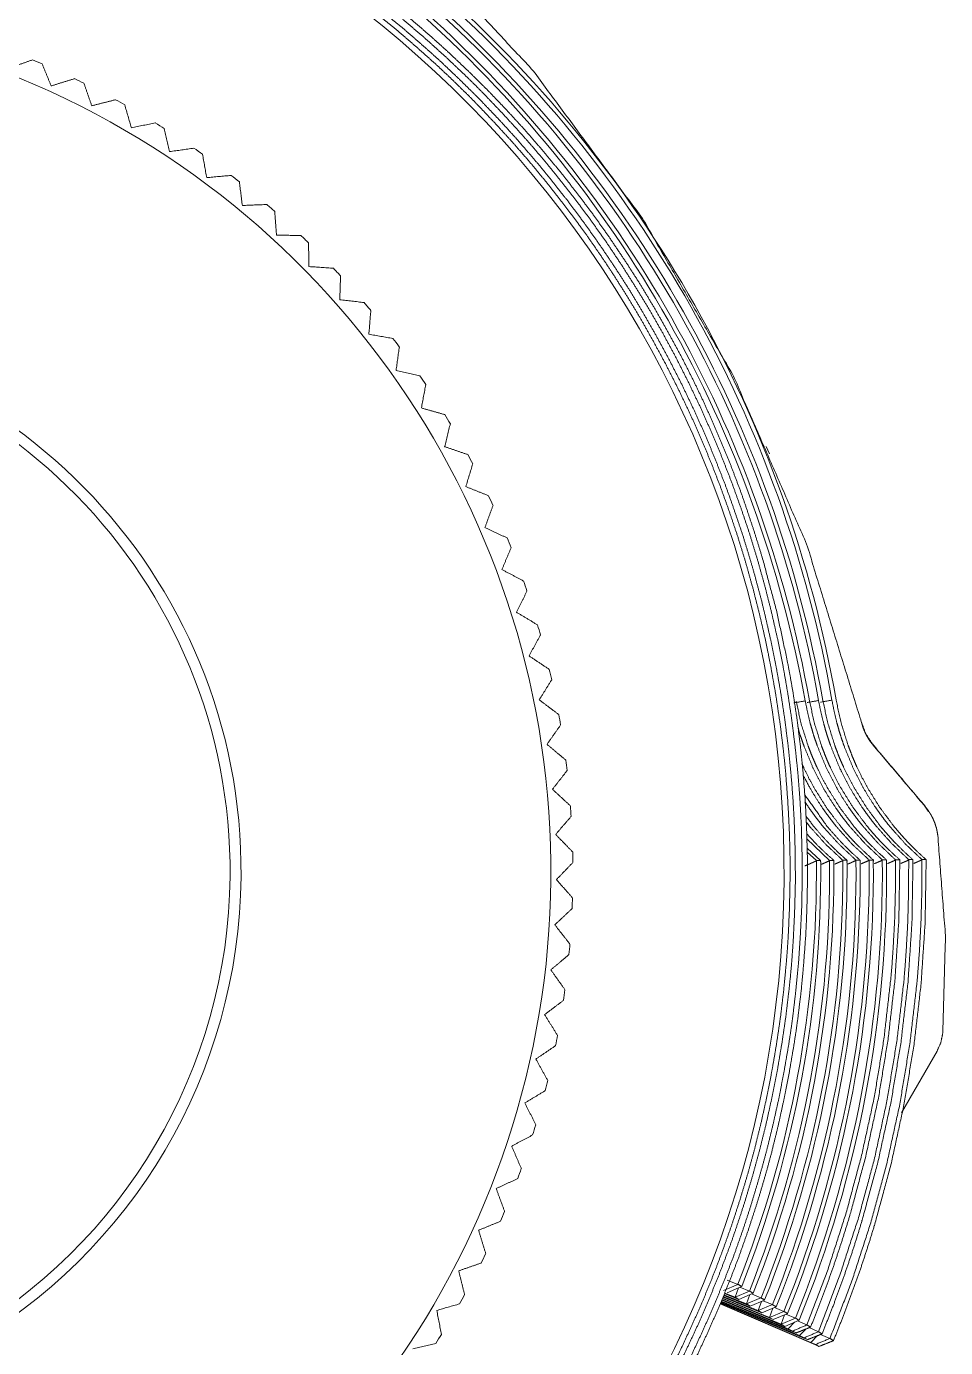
# Paper-space layout 'A3_1' of a CAD drawing. Header units: millimetres. Extents: x 0 to 420, y 0 to 297.
# Drawn here: x 196.09 to 204.47, y 32.27 to 44.31 of the extents above; entities that cross this region are included whole.
import ezdxf

# ---------------------------------------------------------------- set-up
doc = ezdxf.new("R2010")
doc.units = ezdxf.units.MM
doc.layers.add('170', color=7, linetype='Continuous', true_color=0xffffff)

psp = doc.layouts.new('A3_1')

# ---------------------------------------------------------------- linework, layer by layer
at = {"layer": '170', "color": 155, "linetype": 'Continuous', "lineweight": 13}
for p, q in [((202.867, 40.418), (202.837, 40.484)), ((203.209, 36.908), (203.416, 36.709)), ((203.21, 36.786), (203.296, 36.708)), ((203.334, 36.709), (203.212, 36.821)), ((204.396, 34.972), (204.071, 34.408)), ((202.581, 32.845), (202.483, 32.884)), ((202.45, 32.789), (202.581, 32.845)), ((202.555, 32.727), (202.46, 32.765)), ((202.483, 32.769), (202.614, 32.826)), ((202.555, 32.727), (202.585, 32.813)), ((202.555, 32.727), (202.686, 32.784)), ((202.588, 32.708), (202.719, 32.764)), ((202.598, 32.818), (202.686, 32.784)), ((202.417, 32.666), (203.286, 32.293)), ((203.246, 32.315), (202.419, 32.669)), ((202.422, 32.677), (203.182, 32.354)), ((203.142, 32.377), (202.424, 32.681)), ((202.427, 32.689), (203.077, 32.416)), ((203.037, 32.438), (202.429, 32.693)), ((202.433, 32.702), (203.007, 32.462)), ((202.974, 32.482), (202.435, 32.706)), ((202.439, 32.715), (202.902, 32.524)), ((202.869, 32.543), (202.441, 32.72)), ((202.445, 32.729), (202.798, 32.585)), ((202.764, 32.605), (202.447, 32.734)), ((202.451, 32.744), (202.693, 32.646)), ((202.659, 32.666), (202.453, 32.749)), ((202.458, 32.76), (202.588, 32.708)), ((202.588, 32.708), (202.555, 32.727)), ((202.659, 32.666), (202.69, 32.751)), ((202.659, 32.666), (202.79, 32.722)), ((202.693, 32.646), (202.659, 32.666)), ((202.693, 32.646), (202.824, 32.702)), ((202.703, 32.757), (202.79, 32.722)), ((202.764, 32.605), (202.795, 32.69)), ((202.895, 32.66), (202.764, 32.605)), ((202.808, 32.695), (202.895, 32.66)), ((202.798, 32.585), (202.764, 32.605)), ((202.929, 32.64), (202.798, 32.585)), ((202.869, 32.543), (202.899, 32.628)), ((202.869, 32.543), (203, 32.598)), ((202.902, 32.524), (202.869, 32.543)), ((202.902, 32.524), (203.034, 32.579)), ((202.913, 32.634), (203, 32.598)), ((202.974, 32.482), (203.004, 32.566)), ((202.974, 32.482), (203.105, 32.537)), ((203.105, 32.537), (203.018, 32.572)), ((203.007, 32.462), (202.974, 32.482)), ((203.007, 32.462), (203.138, 32.517)), ((203.097, 32.5), (203.037, 32.438)), ((203.08, 32.419), (203.037, 32.438)), ((203.077, 32.416), (203.11, 32.402)), ((203.11, 32.402), (203.08, 32.419)), ((203.124, 32.511), (203.209, 32.475)), ((203.202, 32.439), (203.142, 32.377)), ((203.229, 32.45), (203.314, 32.413)), ((203.185, 32.358), (203.142, 32.377)), ((203.182, 32.354), (203.215, 32.341)), ((203.215, 32.341), (203.185, 32.358)), ((203.306, 32.377), (203.246, 32.315)), ((203.289, 32.297), (203.246, 32.315)), ((203.286, 32.293), (203.319, 32.279)), ((203.319, 32.279), (203.289, 32.297)), ((203.334, 32.388), (203.419, 32.351))]:
    psp.add_line(p, q, dxfattribs=at)
for centre, radius, start, end in [((193.051, 36.607), 9.95, 359.4773, 79.943), ((192.398, 36.238), 11.207, 9.935, 49.0197), ((192.398, 36.238), 11.245, 9.9066, 49.0481), ((192.398, 36.238), 11.087, 10.0259, 48.9287), ((192.398, 36.238), 11.125, 9.997, 48.9577), ((192.398, 36.238), 10.966, 10.1186, 48.836), ((192.398, 36.238), 11.004, 10.0891, 48.8655), ((193.051, 36.607), 8.025, 66.6005, 67.2873), ((193.051, 36.607), 7.825, 359.4773, 69.8704), ((193.051, 36.607), 8.025, 63.6005, 64.2873), ((193.051, 36.607), 8.025, 60.6005, 61.2873), ((193.051, 36.607), 8.025, 57.6005, 58.2873), ((193.051, 36.607), 8.025, 54.6005, 55.2873), ((193.051, 36.607), 8.025, 51.6005, 52.2873), ((193.051, 36.607), 8.025, 48.6005, 49.2873), ((193.051, 36.607), 8.025, 45.6005, 46.2873), ((193.051, 36.607), 8.025, 42.6005, 43.2873), ((193.051, 36.607), 8.025, 39.6005, 40.2873), ((193.051, 36.607), 5, 359.4773, 179.4773), ((193.051, 36.607), 4.9, 359.4773, 179.4773), ((193.051, 36.607), 8.025, 36.6005, 37.2873), ((193.051, 36.607), 8.025, 33.6005, 34.2873), ((193.051, 36.607), 8.025, 30.6005, 31.2873), ((193.051, 36.607), 8.025, 27.6005, 28.2873), ((193.051, 36.607), 8.025, 24.6005, 25.2873), ((193.051, 36.607), 8.025, 21.6005, 22.2873), ((193.051, 36.607), 8.025, 18.6005, 19.2873), ((193.051, 36.607), 8.025, 15.6005, 16.2873), ((193.051, 36.607), 8.025, 12.6005, 13.2873), ((193.051, 36.607), 8.025, 9.6005, 10.2873), ((193.051, 36.607), 8.025, 6.6005, 7.2873), ((193.051, 36.607), 8.025, 3.6005, 4.2873), ((193.051, 36.607), 8.025, 0.6005, 1.2873), ((193.051, 36.607), 5, 179.4773, 359.4773), ((193.051, 36.607), 4.9, 179.4773, 359.4773), ((193.051, 36.607), 10.245, 338.4609, 0.5649), ((193.051, 36.607), 10.284, 338.4274, 0.5052), ((193.051, 36.607), 10.365, 338.356, 0.5649), ((193.051, 36.607), 10.404, 338.3232, 0.5059), ((193.051, 36.607), 10.606, 338.1533, 0.565), ((193.051, 36.607), 10.644, 338.122, 0.5071), ((193.051, 36.607), 10.726, 338.0554, 0.565), ((193.051, 36.607), 10.764, 338.0249, 0.5077), ((193.051, 36.607), 10.846, 337.9597, 0.5651), ((193.051, 36.607), 10.885, 337.9299, 0.5082), ((193.051, 36.607), 10.524, 0.0166, 0.5065), ((193.051, 36.607), 9.95, 279.0398, 359.4773), ((193.051, 36.607), 7.825, 289.078, 359.4773), ((193.051, 36.607), 10.486, 338.2535, 0.0126), ((193.051, 36.607), 10.524, 338.2215, 0.0166), ((193.051, 36.607), 8.025, 357.6005, 358.2873), ((193.051, 36.607), 8.025, 354.6005, 355.2873), ((193.051, 36.607), 8.025, 351.6005, 352.2873), ((193.051, 36.607), 8.025, 348.6005, 349.2873), ((193.051, 36.607), 8.025, 345.6005, 346.2873), ((193.051, 36.607), 8.025, 342.6005, 343.2873), ((193.051, 36.607), 8.025, 339.6005, 340.2873), ((193.051, 36.607), 8.025, 336.6005, 337.2873), ((193.051, 36.607), 8.025, 333.6005, 334.2873), ((193.051, 36.607), 8.025, 330.6005, 331.2873), ((193.051, 36.607), 8.025, 327.6005, 328.2873)]:
    psp.add_arc(centre, radius, start, end, dxfattribs=at)
for points, knots in [([(194.22, 26.511), (194.451, 26.54), (194.575, 26.558), (194.698, 26.577), (194.821, 26.598), (194.943, 26.621), (195.188, 26.67), (195.431, 26.726), (195.673, 26.787), (195.913, 26.855), (196.033, 26.891), (196.152, 26.928), (196.271, 26.967), (196.389, 27.007), (196.623, 27.092), (196.856, 27.182), (197.086, 27.279), (197.313, 27.38), (197.426, 27.433), (197.539, 27.488), (197.65, 27.544), (197.761, 27.601), (197.981, 27.719), (198.197, 27.843), (198.304, 27.906), (198.411, 27.972), (198.517, 28.038), (198.621, 28.106), (198.829, 28.245), (199.032, 28.39), (199.232, 28.539), (199.428, 28.693), (199.621, 28.852), (199.809, 29.015), (199.993, 29.183), (200.173, 29.356), (200.262, 29.444), (200.349, 29.533), (200.436, 29.624), (200.521, 29.715), (200.688, 29.9), (200.85, 30.09), (201.008, 30.283), (201.16, 30.48), (201.235, 30.58), (201.308, 30.681), (201.38, 30.783), (201.451, 30.886), (201.589, 31.093), (201.722, 31.305), (201.786, 31.411), (201.849, 31.519), (201.911, 31.627), (201.971, 31.737), (202.088, 31.957), (202.2, 32.181), (202.306, 32.407), (202.406, 32.635), (202.501, 32.866), (202.59, 33.099), (202.673, 33.334), (202.75, 33.571), (202.787, 33.691), (202.822, 33.81), (202.856, 33.931), (202.888, 34.051), (202.948, 34.294), (203.001, 34.537), (203.049, 34.782), (203.091, 35.028), (203.11, 35.151), (203.127, 35.275), (203.142, 35.398), (203.157, 35.522), (203.18, 35.771), (203.198, 36.019), (203.204, 36.144), (203.209, 36.269), (203.212, 36.393), (203.214, 36.518), (203.213, 36.768), (203.206, 37.017), (203.193, 37.267), (203.174, 37.515), (203.149, 37.763), (203.117, 38.011), (203.08, 38.257), (203.036, 38.503), (202.931, 38.991), (202.802, 39.473), (202.728, 39.711), (202.649, 39.948), (202.608, 40.066), (202.564, 40.183), (202.52, 40.299), (202.474, 40.415), (202.377, 40.645), (202.276, 40.873), (202.222, 40.986), (202.168, 41.098), (202.112, 41.21), (202.055, 41.321), (201.936, 41.54), (201.813, 41.757), (201.684, 41.971), (201.549, 42.181), (201.41, 42.388), (201.266, 42.591), (201.116, 42.791), (200.962, 42.987), (200.803, 43.179), (200.64, 43.368), (200.471, 43.552), (200.299, 43.732), (200.121, 43.908), (199.94, 44.079), (199.848, 44.163), (199.754, 44.246), (199.66, 44.328), (199.565, 44.408), (199.371, 44.566), (199.174, 44.718), (199.074, 44.793), (198.973, 44.866), (198.871, 44.938), (198.769, 45.009), (198.56, 45.147), (198.349, 45.28), (198.134, 45.407), (197.917, 45.529), (197.697, 45.646), (197.473, 45.757), (197.361, 45.811), (197.247, 45.863), (197.133, 45.914), (197.019, 45.963), (196.788, 46.058), (196.555, 46.147), (196.32, 46.23), (196.083, 46.307), (195.843, 46.379), (195.603, 46.445), (195.482, 46.475), (195.36, 46.504), (195.239, 46.532), (195.117, 46.558), (194.424, 46.677)], [0, 0, 0.007933, 0.012182, 0.01643, 0.020676, 0.02492, 0.033405, 0.041892, 0.050387, 0.058885, 0.063134, 0.067383, 0.071632, 0.075882, 0.084375, 0.092862, 0.101347, 0.109837, 0.114086, 0.118335, 0.122582, 0.126827, 0.135314, 0.1438, 0.148044, 0.15229, 0.156538, 0.160788, 0.169286, 0.177784, 0.18628, 0.19477, 0.203255, 0.211743, 0.220238, 0.228736, 0.232985, 0.237233, 0.241483, 0.245733, 0.254225, 0.262711, 0.271197, 0.279687, 0.283936, 0.288185, 0.292432, 0.296678, 0.305164, 0.313649, 0.317894, 0.32214, 0.326389, 0.330639, 0.339136, 0.347635, 0.356131, 0.364619, 0.373105, 0.381592, 0.390088, 0.398586, 0.402835, 0.407084, 0.411334, 0.415583, 0.424074, 0.432561, 0.441046, 0.449537, 0.453786, 0.458035, 0.462282, 0.466527, 0.475013, 0.483499, 0.487743, 0.49199, 0.496239, 0.500489, 0.508986, 0.517485, 0.525981, 0.534469, 0.542954, 0.551442, 0.559937, 0.568433, 0.585405, 0.602387, 0.610886, 0.619384, 0.623634, 0.627883, 0.632129, 0.636374, 0.644859, 0.653345, 0.65759, 0.661837, 0.666087, 0.670336, 0.678834, 0.687333, 0.695828, 0.704315, 0.712801, 0.721289, 0.729785, 0.73828, 0.746767, 0.755253, 0.763742, 0.772238, 0.780736, 0.789234, 0.793484, 0.797732, 0.801978, 0.806223, 0.814708, 0.823195, 0.82744, 0.831687, 0.835937, 0.840186, 0.848685, 0.857183, 0.865677, 0.874164, 0.88265, 0.891139, 0.895387, 0.899636, 0.903884, 0.90813, 0.916617, 0.925103, 0.933593, 0.942089, 0.950587, 0.959085, 0.963334, 0.96758, 0.97182, 0.976055, 1, 1]), ([(194.519, 46.615), (194.626, 46.599), (194.749, 46.579), (194.871, 46.557), (194.993, 46.534), (195.115, 46.509), (195.357, 46.456), (195.598, 46.396), (195.837, 46.331), (196.075, 46.26), (196.312, 46.182), (196.546, 46.099), (196.662, 46.056), (196.778, 46.011), (196.893, 45.964), (197.007, 45.916), (197.235, 45.817), (197.459, 45.711), (197.57, 45.657), (197.681, 45.6), (197.791, 45.543), (197.901, 45.484), (198.117, 45.362), (198.331, 45.235), (198.436, 45.17), (198.541, 45.103), (198.645, 45.035), (198.748, 44.966), (198.951, 44.824), (199.151, 44.676), (199.249, 44.601), (199.347, 44.524), (199.444, 44.446), (199.539, 44.367), (199.728, 44.206), (199.913, 44.039), (200.003, 43.954), (200.093, 43.869), (200.182, 43.782), (200.269, 43.694), (200.441, 43.514), (200.608, 43.331), (200.69, 43.238), (200.77, 43.144), (200.85, 43.048), (200.929, 42.952), (201.082, 42.757), (201.231, 42.558), (201.375, 42.355), (201.513, 42.149), (201.646, 41.94), (201.775, 41.728), (201.837, 41.62), (201.898, 41.512), (201.957, 41.403), (202.016, 41.293), (202.128, 41.072), (202.235, 40.848), (202.336, 40.621), (202.432, 40.392), (202.522, 40.161), (202.606, 39.928), (202.646, 39.81), (202.685, 39.692), (202.722, 39.573), (202.758, 39.454), (202.825, 39.215), (202.886, 38.974), (202.941, 38.732), (202.99, 38.489), (203.033, 38.245), (203.07, 38), (203.101, 37.753), (203.127, 37.506), (203.137, 37.382), (203.146, 37.258), (203.153, 37.134), (203.159, 37.01), (203.165, 36.762), (203.166, 36.514), (203.161, 36.266), (203.149, 36.018), (203.132, 35.77), (203.108, 35.523), (203.094, 35.4), (203.079, 35.276), (203.062, 35.153), (203.043, 35.03), (203.001, 34.786), (202.954, 34.542), (202.9, 34.3), (202.841, 34.059), (202.775, 33.82), (202.704, 33.582), (202.666, 33.463), (202.627, 33.345), (202.586, 33.228), (202.544, 33.111), (202.455, 32.879), (202.361, 32.65), (202.261, 32.423), (202.156, 32.198), (202.101, 32.087), (202.045, 31.976), (201.987, 31.866), (201.928, 31.756), (201.868, 31.648), (201.806, 31.54), (201.744, 31.433), (201.679, 31.326), (201.547, 31.116), (201.41, 30.91), (201.268, 30.706), (201.12, 30.507), (201.045, 30.408), (200.968, 30.31), (200.89, 30.214), (200.811, 30.118), (200.65, 29.93), (200.484, 29.745), (200.313, 29.565), (200.138, 29.389), (199.959, 29.217), (199.775, 29.05), (199.682, 28.968), (199.588, 28.887), (199.492, 28.807), (199.396, 28.729), (199.201, 28.575), (199.002, 28.427), (198.902, 28.355), (198.8, 28.283), (198.697, 28.214), (198.594, 28.145), (198.384, 28.011), (198.172, 27.883), (198.064, 27.821), (197.956, 27.76), (197.847, 27.7), (197.737, 27.642), (197.516, 27.53), (197.292, 27.423), (197.179, 27.372), (197.066, 27.322), (196.951, 27.273), (196.837, 27.226), (196.605, 27.136), (196.371, 27.051), (196.254, 27.011), (196.136, 26.973), (196.017, 26.936), (195.898, 26.9), (195.66, 26.833), (195.419, 26.772), (195.298, 26.744), (195.177, 26.717), (195.055, 26.692), (194.934, 26.668), (194.689, 26.625), (194.443, 26.588), (194.35, 26.575)], [0, 0, 0.00375, 0.008033, 0.012316, 0.016597, 0.020876, 0.029428, 0.037981, 0.046537, 0.055102, 0.063668, 0.072234, 0.076518, 0.080801, 0.085081, 0.089359, 0.097912, 0.106464, 0.110742, 0.115021, 0.119304, 0.123588, 0.132154, 0.140719, 0.145004, 0.149286, 0.153566, 0.157844, 0.166396, 0.174948, 0.179226, 0.183506, 0.187789, 0.192073, 0.200639, 0.209205, 0.213489, 0.217771, 0.22205, 0.226328, 0.23488, 0.243432, 0.247711, 0.251992, 0.256275, 0.260559, 0.269124, 0.277691, 0.286255, 0.294811, 0.303363, 0.311916, 0.316195, 0.320476, 0.32476, 0.329044, 0.337609, 0.346176, 0.35474, 0.363294, 0.371846, 0.3804, 0.38468, 0.388961, 0.393245, 0.397529, 0.406095, 0.414662, 0.423223, 0.431778, 0.44033, 0.448884, 0.457447, 0.466014, 0.470296, 0.474579, 0.478863, 0.483146, 0.491707, 0.500261, 0.508813, 0.517368, 0.525932, 0.534499, 0.538781, 0.543064, 0.547348, 0.551632, 0.560191, 0.568744, 0.577296, 0.585852, 0.594416, 0.602983, 0.607266, 0.611549, 0.615833, 0.620116, 0.628675, 0.637228, 0.64578, 0.654337, 0.658619, 0.662903, 0.667186, 0.671469, 0.675751, 0.680034, 0.684319, 0.688601, 0.697159, 0.705711, 0.714264, 0.722821, 0.727104, 0.731387, 0.735668, 0.739948, 0.748501, 0.757053, 0.765609, 0.774173, 0.78274, 0.791305, 0.795589, 0.799872, 0.804153, 0.808432, 0.816984, 0.825536, 0.829814, 0.834093, 0.838375, 0.842659, 0.851225, 0.85979, 0.864075, 0.868357, 0.872638, 0.876916, 0.885468, 0.89402, 0.898298, 0.902578, 0.906861, 0.911144, 0.91971, 0.928276, 0.93256, 0.936842, 0.941122, 0.945399, 0.953952, 0.962505, 0.966782, 0.971063, 0.975346, 0.97963, 0.988195, 0.996761, 1, 1]), ([(194.437, 26.65), (194.68, 26.687), (194.801, 26.707), (194.922, 26.729), (195.164, 26.778), (195.404, 26.833), (195.524, 26.863), (195.644, 26.894), (195.763, 26.926), (195.881, 26.961), (196.117, 27.033), (196.352, 27.111), (196.584, 27.195), (196.813, 27.285), (197.041, 27.38), (197.266, 27.48), (197.489, 27.587), (197.709, 27.698), (197.926, 27.815), (198.14, 27.937), (198.351, 28.065), (198.559, 28.197), (198.764, 28.335), (198.966, 28.478), (199.065, 28.551), (199.164, 28.626), (199.261, 28.701), (199.358, 28.778), (199.548, 28.935), (199.734, 29.097), (199.826, 29.179), (199.916, 29.263), (200.006, 29.348), (200.094, 29.434), (200.269, 29.609), (200.438, 29.788), (200.603, 29.972), (200.764, 30.159), (200.92, 30.35), (201.071, 30.545), (201.217, 30.744), (201.358, 30.946), (201.626, 31.36), (201.873, 31.787), (201.989, 32.005), (202.099, 32.226), (202.152, 32.338), (202.204, 32.45), (202.254, 32.562), (202.303, 32.676), (202.397, 32.904), (202.485, 33.134), (202.527, 33.25), (202.567, 33.366), (202.606, 33.484), (202.644, 33.601), (202.715, 33.838), (202.78, 34.076), (202.839, 34.315), (202.892, 34.556), (202.94, 34.798), (202.981, 35.041), (203.017, 35.285), (203.046, 35.531), (203.059, 35.653), (203.07, 35.776), (203.079, 35.899), (203.087, 36.023), (203.098, 36.269), (203.104, 36.516), (203.103, 36.762), (203.096, 37.009), (203.09, 37.132), (203.083, 37.255), (203.074, 37.378), (203.064, 37.501), (203.039, 37.747), (203.008, 37.991), (202.99, 38.113), (202.971, 38.235), (202.95, 38.357), (202.928, 38.478), (202.879, 38.72), (202.824, 38.961), (202.795, 39.081), (202.763, 39.2), (202.731, 39.319), (202.697, 39.438), (202.625, 39.673), (202.546, 39.907), (202.505, 40.023), (202.463, 40.139), (202.418, 40.254), (202.373, 40.369), (202.326, 40.483), (202.278, 40.597), (202.228, 40.71), (202.177, 40.822), (202.071, 41.045), (201.959, 41.265), (201.842, 41.482), (201.72, 41.696), (201.657, 41.802), (201.593, 41.908), (201.527, 42.012), (201.46, 42.116), (201.322, 42.32), (201.18, 42.521), (201.032, 42.719), (200.88, 42.913), (200.722, 43.104), (200.561, 43.29), (200.478, 43.382), (200.394, 43.473), (200.309, 43.562), (200.224, 43.651), (200.049, 43.824), (199.87, 43.994), (199.778, 44.077), (199.686, 44.159), (199.593, 44.24), (199.499, 44.32), (199.307, 44.475), (199.112, 44.627), (198.913, 44.773), (198.711, 44.914), (198.506, 45.051), (198.297, 45.182), (198.085, 45.308), (197.87, 45.429), (197.431, 45.655), (196.982, 45.859), (196.754, 45.953), (196.523, 46.041), (196.407, 46.083), (196.29, 46.123), (196.173, 46.162), (196.056, 46.2), (195.82, 46.271), (195.582, 46.336), (195.462, 46.366), (195.343, 46.395), (195.222, 46.422), (195.101, 46.448), (194.859, 46.496), (194.616, 46.537), (194.594, 46.541)], [0, 0, 0.008568, 0.012874, 0.01718, 0.025787, 0.034395, 0.038701, 0.04301, 0.04732, 0.051632, 0.060251, 0.068872, 0.077488, 0.086097, 0.094704, 0.103315, 0.111932, 0.12055, 0.129159, 0.137766, 0.146377, 0.154995, 0.163615, 0.172235, 0.176546, 0.180856, 0.185163, 0.189468, 0.198076, 0.206683, 0.210989, 0.215297, 0.219607, 0.223918, 0.232538, 0.241159, 0.249776, 0.258386, 0.266993, 0.275603, 0.28422, 0.292837, 0.310053, 0.327279, 0.335899, 0.344519, 0.34883, 0.35314, 0.357448, 0.361754, 0.370362, 0.378969, 0.383275, 0.387582, 0.391892, 0.396203, 0.404822, 0.413443, 0.422061, 0.430672, 0.439279, 0.447888, 0.456504, 0.465125, 0.469435, 0.473745, 0.478056, 0.482366, 0.49098, 0.499588, 0.508196, 0.516807, 0.521117, 0.525427, 0.529736, 0.534042, 0.54265, 0.551257, 0.555562, 0.559869, 0.564178, 0.568489, 0.577109, 0.585729, 0.59004, 0.594349, 0.598655, 0.60296, 0.611567, 0.620176, 0.624483, 0.628791, 0.633102, 0.637413, 0.641723, 0.646032, 0.650343, 0.654654, 0.663269, 0.671878, 0.680485, 0.689096, 0.693405, 0.697715, 0.702024, 0.706331, 0.71494, 0.723547, 0.732158, 0.740777, 0.749397, 0.758017, 0.762327, 0.766637, 0.770944, 0.775249, 0.783856, 0.792464, 0.796771, 0.801078, 0.805389, 0.8097, 0.81832, 0.826941, 0.835557, 0.844166, 0.852773, 0.861383, 0.870001, 0.878618, 0.895834, 0.91306, 0.921681, 0.9303, 0.934611, 0.938922, 0.943229, 0.947534, 0.956142, 0.96475, 0.969055, 0.973363, 0.977673, 0.981984, 0.990603, 0.999224, 1, 1]), ([(194.667, 46.48), (194.852, 46.448), (194.973, 46.425), (195.093, 46.401), (195.571, 46.289), (196.043, 46.154), (196.277, 46.077), (196.508, 45.995), (196.623, 45.952), (196.738, 45.908), (196.852, 45.862), (196.965, 45.814), (197.19, 45.716), (197.412, 45.611), (197.632, 45.502), (197.849, 45.386), (198.063, 45.266), (198.274, 45.14), (198.379, 45.075), (198.482, 45.009), (198.585, 44.942), (198.687, 44.873), (198.888, 44.733), (199.085, 44.587), (199.279, 44.437), (199.47, 44.281), (199.656, 44.121), (199.839, 43.957), (199.929, 43.873), (200.017, 43.788), (200.105, 43.702), (200.192, 43.615), (200.361, 43.437), (200.527, 43.256), (200.688, 43.071), (200.844, 42.881), (200.996, 42.688), (201.143, 42.491), (201.215, 42.391), (201.285, 42.29), (201.354, 42.189), (201.422, 42.087), (201.554, 41.88), (201.681, 41.67), (201.742, 41.563), (201.802, 41.456), (201.861, 41.348), (201.919, 41.24), (202.03, 41.021), (202.136, 40.799), (202.187, 40.687), (202.236, 40.574), (202.284, 40.461), (202.331, 40.348), (202.42, 40.119), (202.503, 39.888), (202.542, 39.772), (202.581, 39.655), (202.617, 39.538), (202.653, 39.42), (202.719, 39.184), (202.779, 38.945), (202.807, 38.826), (202.834, 38.706), (202.859, 38.585), (202.882, 38.465), (202.925, 38.223), (202.961, 37.981), (202.977, 37.859), (202.992, 37.737), (203.005, 37.615), (203.017, 37.492), (203.035, 37.247), (203.048, 37.002), (203.052, 36.879), (203.055, 36.756), (203.056, 36.633), (203.055, 36.511), (203.05, 36.265), (203.039, 36.02), (203.031, 35.898), (203.021, 35.775), (203.01, 35.653), (202.998, 35.531), (202.969, 35.287), (202.933, 35.043), (202.913, 34.922), (202.892, 34.801), (202.869, 34.68), (202.845, 34.56), (202.792, 34.321), (202.733, 34.082), (202.701, 33.964), (202.668, 33.846), (202.633, 33.728), (202.597, 33.61), (202.521, 33.377), (202.438, 33.145), (202.395, 33.03), (202.35, 32.915), (202.304, 32.801), (202.257, 32.688), (202.158, 32.464), (202.054, 32.242), (202, 32.131), (201.944, 32.022), (201.887, 31.913), (201.829, 31.805), (201.708, 31.591), (201.582, 31.38), (201.517, 31.275), (201.451, 31.172), (201.384, 31.069), (201.315, 30.967), (201.174, 30.766), (201.029, 30.569), (200.954, 30.471), (200.878, 30.375), (200.801, 30.279), (200.723, 30.184), (200.563, 29.998), (200.398, 29.815), (200.229, 29.637), (200.056, 29.463), (199.878, 29.293), (199.697, 29.128), (199.605, 29.047), (199.511, 28.967), (199.417, 28.888), (199.322, 28.811), (199.129, 28.659), (198.931, 28.512), (198.731, 28.37), (198.527, 28.233), (198.32, 28.101), (198.11, 27.975), (198.004, 27.913), (197.897, 27.853), (197.789, 27.794), (197.68, 27.737), (197.461, 27.626), (197.239, 27.52), (197.014, 27.42), (196.788, 27.326), (196.559, 27.237), (196.328, 27.154), (196.212, 27.114), (196.095, 27.076), (195.978, 27.039), (195.86, 27.004), (195.623, 26.938), (195.385, 26.878), (195.146, 26.823), (194.905, 26.775), (194.497, 26.707)], [0, 0, 0.006623, 0.010955, 0.015285, 0.032591, 0.049912, 0.05858, 0.067248, 0.071582, 0.075917, 0.080248, 0.084578, 0.093232, 0.101885, 0.110543, 0.119208, 0.127876, 0.136544, 0.140879, 0.145213, 0.149544, 0.153874, 0.162528, 0.171181, 0.179839, 0.188505, 0.197173, 0.20584, 0.210175, 0.214509, 0.21884, 0.223169, 0.231824, 0.240477, 0.249135, 0.257801, 0.266469, 0.275136, 0.279471, 0.283805, 0.288136, 0.292465, 0.301119, 0.309772, 0.3141, 0.31843, 0.322763, 0.327098, 0.335765, 0.344433, 0.348768, 0.353101, 0.357432, 0.361761, 0.370415, 0.379068, 0.383397, 0.387727, 0.39206, 0.396394, 0.405062, 0.413729, 0.418064, 0.422398, 0.426728, 0.431057, 0.43971, 0.448364, 0.452693, 0.457023, 0.461356, 0.465691, 0.474358, 0.483026, 0.487361, 0.491694, 0.496024, 0.500353, 0.509006, 0.51766, 0.521989, 0.526319, 0.530653, 0.534988, 0.543655, 0.552322, 0.556657, 0.56099, 0.56532, 0.569649, 0.578302, 0.586956, 0.591285, 0.595616, 0.599949, 0.604284, 0.612951, 0.621619, 0.625954, 0.630286, 0.634617, 0.638945, 0.647598, 0.656252, 0.660581, 0.664912, 0.669246, 0.673581, 0.682248, 0.690916, 0.69525, 0.699583, 0.703912, 0.708241, 0.716894, 0.725548, 0.729877, 0.734208, 0.738542, 0.742877, 0.751544, 0.760212, 0.768878, 0.777536, 0.786189, 0.794844, 0.799173, 0.803504, 0.807838, 0.812174, 0.82084, 0.829509, 0.838174, 0.846832, 0.855485, 0.864139, 0.868469, 0.8728, 0.877135, 0.88147, 0.890137, 0.898805, 0.90747, 0.916127, 0.924781, 0.933435, 0.937765, 0.942097, 0.946431, 0.950766, 0.959433, 0.968101, 0.976761, 0.985399, 1, 1]), ([(203.708, 37.965), (203.206, 39.593), (202.539, 41.126), (201.709, 42.564), (200.714, 43.908), (199.555, 45.157)], [0, 0, 0.202535, 0.401272, 0.598727, 0.797464, 1, 1]), ([(203.935, 36.715), (203.856, 36.786), (203.78, 36.861), (203.743, 36.899), (203.707, 36.939), (203.672, 36.979), (203.638, 37.02), (203.511, 37.189), (203.399, 37.367), (203.349, 37.46), (203.302, 37.555), (203.281, 37.603), (203.26, 37.652), (203.24, 37.702), (203.221, 37.752), (203.157, 37.954), (203.111, 38.162)], [0, 0, 0.062834, 0.125606, 0.157023, 0.188451, 0.219832, 0.251122, 0.375556, 0.499572, 0.561719, 0.624088, 0.655403, 0.68681, 0.718217, 0.749564, 0.874659, 1, 1]), ([(203.194, 38.164), (203.215, 38.06), (203.24, 37.956), (203.255, 37.905), (203.27, 37.853), (203.287, 37.803), (203.304, 37.753), (203.385, 37.557), (203.481, 37.37), (203.535, 37.279), (203.593, 37.19), (203.624, 37.147), (203.655, 37.104), (203.688, 37.061), (203.721, 37.02), (203.863, 36.861), (204.017, 36.715)], [0, 0, 0.06284, 0.12563, 0.157054, 0.188483, 0.219845, 0.251116, 0.375507, 0.499534, 0.561708, 0.624121, 0.65547, 0.686887, 0.718279, 0.749614, 0.874666, 1, 1]), ([(204.055, 36.716), (203.976, 36.787), (203.9, 36.862), (203.863, 36.901), (203.827, 36.941), (203.792, 36.981), (203.758, 37.022), (203.631, 37.191), (203.52, 37.369), (203.469, 37.462), (203.423, 37.558), (203.401, 37.606), (203.381, 37.655), (203.361, 37.705), (203.342, 37.755), (203.279, 37.957), (203.232, 38.165)], [0, 0, 0.06283, 0.125611, 0.157016, 0.188452, 0.21983, 0.251119, 0.375554, 0.499569, 0.561718, 0.624092, 0.655409, 0.686813, 0.718222, 0.749573, 0.874662, 1, 1]), ([(203.315, 38.168), (203.336, 38.063), (203.362, 37.959), (203.376, 37.908), (203.391, 37.857), (203.408, 37.806), (203.425, 37.756), (203.505, 37.56), (203.601, 37.372), (203.656, 37.281), (203.714, 37.192), (203.744, 37.149), (203.776, 37.106), (203.808, 37.063), (203.841, 37.022), (203.983, 36.863), (204.138, 36.716)], [0, 0, 0.062841, 0.12563, 0.157055, 0.188485, 0.219848, 0.251113, 0.375506, 0.499538, 0.56171, 0.624126, 0.655479, 0.686891, 0.718284, 0.749619, 0.874671, 1, 1]), ([(204.175, 36.717), (204.096, 36.789), (204.02, 36.864), (203.983, 36.903), (203.948, 36.942), (203.913, 36.982), (203.878, 37.023), (203.752, 37.193), (203.64, 37.372), (203.59, 37.465), (203.544, 37.56), (203.522, 37.609), (203.501, 37.658), (203.482, 37.708), (203.463, 37.758), (203.4, 37.961), (203.354, 38.169)], [0, 0, 0.062834, 0.125614, 0.157025, 0.18845, 0.219835, 0.251123, 0.375554, 0.499574, 0.561719, 0.624097, 0.655417, 0.686825, 0.718228, 0.749575, 0.874661, 1, 1]), ([(203.437, 38.171), (203.458, 38.066), (203.483, 37.962), (203.497, 37.911), (203.512, 37.86), (203.529, 37.809), (203.546, 37.758), (203.626, 37.562), (203.722, 37.374), (203.776, 37.283), (203.834, 37.194), (203.864, 37.151), (203.896, 37.107), (203.928, 37.065), (203.962, 37.023), (204.103, 36.864), (204.258, 36.717)], [0, 0, 0.062839, 0.125633, 0.157057, 0.188487, 0.219847, 0.251113, 0.375504, 0.499533, 0.561709, 0.624128, 0.655485, 0.686899, 0.718284, 0.749619, 0.874668, 1, 1]), ([(204.295, 36.718), (204.216, 36.79), (204.14, 36.865), (204.104, 36.904), (204.068, 36.944), (204.033, 36.984), (203.999, 37.025), (203.872, 37.195), (203.761, 37.374), (203.711, 37.467), (203.664, 37.563), (203.643, 37.612), (203.622, 37.661), (203.603, 37.711), (203.584, 37.761), (203.521, 37.964), (203.475, 38.172)], [0, 0, 0.062829, 0.125609, 0.157017, 0.188448, 0.219832, 0.25112, 0.375551, 0.499575, 0.56172, 0.624099, 0.655422, 0.686829, 0.718234, 0.74958, 0.874664, 1, 1]), ([(203.812, 37.764), (203.748, 37.859), (203.708, 37.966)], [0, 0, 0.499695, 1, 1]), ([(203.811, 37.763), (203.793, 37.785), (203.777, 37.809), (203.762, 37.833), (203.748, 37.858), (203.736, 37.884), (203.725, 37.91), (203.716, 37.937), (203.708, 37.965)], [0, 0, 0.125005, 0.249909, 0.374922, 0.499959, 0.625, 0.750062, 0.87497, 1, 1]), ([(203.125, 37.932), (203.149, 37.85), (203.166, 37.8), (203.183, 37.75), (203.264, 37.555), (203.36, 37.367), (203.415, 37.277), (203.473, 37.188), (203.503, 37.145), (203.535, 37.102), (203.567, 37.06), (203.601, 37.018), (203.742, 36.86), (203.897, 36.714)], [0, 0, 0.05837, 0.094757, 0.131038, 0.275375, 0.419296, 0.491428, 0.563849, 0.600222, 0.636674, 0.673102, 0.709464, 0.854582, 1, 1]), ([(203.815, 36.713), (203.736, 36.785), (203.66, 36.859), (203.623, 36.898), (203.587, 36.937), (203.552, 36.977), (203.518, 37.018), (203.391, 37.186), (203.279, 37.365), (203.228, 37.457), (203.182, 37.552), (203.162, 37.595)], [0, 0, 0.096401, 0.192716, 0.240912, 0.289139, 0.337289, 0.385298, 0.576224, 0.766509, 0.861861, 0.957556, 1, 1]), ([(203.174, 37.488), (203.24, 37.365), (203.294, 37.275), (203.352, 37.186), (203.383, 37.143), (203.415, 37.1), (203.447, 37.058), (203.48, 37.016), (203.622, 36.858), (203.777, 36.713)], [0, 0, 0.140757, 0.247496, 0.354647, 0.408458, 0.462402, 0.516287, 0.570103, 0.784825, 1, 1]), ([(203.694, 36.712), (203.615, 36.783), (203.539, 36.858), (203.467, 36.936), (203.397, 37.016), (203.187, 37.312)], [0, 0, 0.135017, 0.269906, 0.404921, 0.539591, 1, 1]), ([(203.191, 37.244), (203.232, 37.184), (203.263, 37.141), (203.294, 37.098), (203.327, 37.056), (203.36, 37.014), (203.502, 36.857), (203.657, 36.712)], [0, 0, 0.102347, 0.177197, 0.252225, 0.327189, 0.402021, 0.700698, 1, 1]), ([(203.574, 36.711), (203.495, 36.782), (203.419, 36.856), (203.346, 36.934), (203.277, 37.014), (203.2, 37.113)], [0, 0, 0.193363, 0.38658, 0.579942, 0.77285, 1, 1]), ([(204.402, 36.94), (204.396, 36.976), (204.388, 37.011), (204.382, 37.028), (204.377, 37.046), (204.37, 37.063), (204.363, 37.079), (204.356, 37.096), (204.347, 37.112), (204.339, 37.128), (204.329, 37.143), (204.309, 37.173), (204.287, 37.202)], [0, 0, 0.125134, 0.250176, 0.312814, 0.375421, 0.437944, 0.500468, 0.563094, 0.625729, 0.688151, 0.750468, 0.875035, 1, 1]), ([(203.202, 37.06), (203.24, 37.013), (203.382, 36.855), (203.537, 36.71)], [0, 0, 0.12556, 0.562329, 1, 1]), ([(203.454, 36.71), (203.375, 36.781), (203.299, 36.855), (203.208, 36.953)], [0, 0, 0.306657, 0.613114, 1, 1]), ([(204.448, 35.139), (204.472, 36.024), (204.402, 36.94)], [0, 0, 0.490741, 1, 1]), ([(203.296, 36.706), (203.27, 36.694), (203.244, 36.683), (203.218, 36.671), (203.191, 36.66)], [0, 0, 0.250106, 0.500112, 0.750021, 1, 1]), ([(204.017, 36.715), (204.016, 36.441), (204.009, 36.168), (204.002, 36.032), (203.994, 35.896), (203.985, 35.759), (203.973, 35.623), (203.911, 35.083), (203.823, 34.549), (203.708, 34.022), (203.568, 33.5), (203.402, 32.984), (203.209, 32.475)], [0, 0, 0.062884, 0.12574, 0.157171, 0.188609, 0.220057, 0.251476, 0.376629, 0.501213, 0.625538, 0.749909, 0.874625, 1, 1]), ([(203.243, 32.455), (203.343, 32.71), (203.437, 32.967), (203.481, 33.097), (203.524, 33.227), (203.565, 33.357), (203.605, 33.488), (203.746, 34.014), (203.861, 34.544), (203.949, 35.078), (204.011, 35.616), (204.047, 36.158), (204.056, 36.704)], [0, 0, 0.062903, 0.125781, 0.157225, 0.188675, 0.220124, 0.251531, 0.376635, 0.501189, 0.625499, 0.749868, 0.874597, 1, 1]), ([(204.137, 36.716), (204.136, 36.438), (204.129, 36.161), (204.122, 36.023), (204.114, 35.884), (204.104, 35.746), (204.093, 35.608), (204.029, 35.06), (203.939, 34.518), (203.823, 33.982), (203.68, 33.453), (203.51, 32.93), (203.314, 32.413)], [0, 0, 0.062894, 0.125761, 0.157197, 0.188641, 0.220091, 0.251508, 0.376646, 0.501217, 0.625531, 0.749894, 0.874613, 1, 1]), ([(203.334, 36.697), (203.334, 36.703), (203.334, 36.708)], [0, 0, 0.499957, 1, 1]), ([(203.417, 36.707), (203.39, 36.696), (203.364, 36.684), (203.343, 36.675)], [0, 0, 0.35826, 0.716379, 1, 1]), ([(203.347, 32.393), (203.45, 32.652), (203.545, 32.913), (203.59, 33.044), (203.634, 33.176), (203.676, 33.309), (203.716, 33.442), (203.86, 33.975), (203.977, 34.513), (204.067, 35.055), (204.131, 35.601), (204.167, 36.151), (204.176, 36.705)], [0, 0, 0.06291, 0.125797, 0.157246, 0.188702, 0.220152, 0.251556, 0.37665, 0.501192, 0.625493, 0.749856, 0.874587, 1, 1]), ([(204.257, 36.717), (204.257, 36.435), (204.249, 36.154), (204.242, 36.014), (204.234, 35.873), (204.224, 35.733), (204.212, 35.593), (204.147, 35.037), (204.056, 34.487), (203.937, 33.943), (203.791, 33.406), (203.619, 32.876), (203.419, 32.351)], [0, 0, 0.062902, 0.125778, 0.157218, 0.188668, 0.22012, 0.251536, 0.376663, 0.501222, 0.625527, 0.749884, 0.874604, 1, 1]), ([(203.452, 32.332), (203.556, 32.594), (203.653, 32.859), (203.7, 32.992), (203.744, 33.126), (203.787, 33.26), (203.828, 33.395), (203.975, 33.936), (204.094, 34.482), (204.186, 35.032), (204.25, 35.586), (204.287, 36.144), (204.296, 36.706)], [0, 0, 0.06291, 0.125799, 0.157245, 0.188702, 0.220153, 0.251561, 0.376661, 0.501204, 0.625502, 0.749861, 0.874587, 1, 1]), ([(203.537, 36.708), (203.511, 36.697), (203.484, 36.685), (203.463, 36.676)], [0, 0, 0.35781, 0.715728, 1, 1]), ([(203.536, 36.71), (203.537, 36.659), (203.537, 36.609)], [0, 0, 0.500492, 1, 1]), ([(203.575, 36.7), (203.575, 36.705), (203.574, 36.711)], [0, 0, 0.500043, 1, 1]), ([(203.657, 36.71), (203.631, 36.698), (203.605, 36.686), (203.584, 36.677)], [0, 0, 0.357757, 0.715386, 1, 1]), ([(203.695, 36.701), (203.695, 36.706), (203.694, 36.712)], [0, 0, 0.499957, 1, 1]), ([(203.777, 36.711), (203.751, 36.699), (203.725, 36.688), (203.704, 36.679)], [0, 0, 0.357556, 0.714972, 1, 1]), ([(203.897, 36.712), (203.871, 36.7), (203.845, 36.689), (203.824, 36.68)], [0, 0, 0.357119, 0.714334, 1, 1]), ([(203.935, 36.703), (203.935, 36.709), (203.935, 36.714)], [0, 0, 0.500042, 1, 1]), ([(204.017, 36.713), (203.991, 36.701), (203.965, 36.69), (203.944, 36.681)], [0, 0, 0.356654, 0.71343, 1, 1]), ([(204.138, 36.714), (204.112, 36.702), (204.085, 36.691), (204.064, 36.682)], [0, 0, 0.356461, 0.712783, 1, 1]), ([(204.176, 36.705), (204.175, 36.711), (204.175, 36.717)], [0, 0, 0.499961, 1, 1]), ([(204.258, 36.715), (204.232, 36.704), (204.206, 36.692), (204.184, 36.683)], [0, 0, 0.356345, 0.712538, 1, 1]), ([(204.396, 34.972), (204.431, 35.053), (204.448, 35.139)], [0, 0, 0.500005, 1, 1]), ([(203.243, 32.455), (203.21, 32.442), (203.143, 32.415), (203.11, 32.402)], [0, 0, 0.249933, 0.749933, 1, 1]), ([(203.347, 32.393), (203.314, 32.38), (203.248, 32.354), (203.215, 32.341)], [0, 0, 0.250099, 0.750029, 1, 1]), ([(203.452, 32.332), (203.386, 32.305), (203.319, 32.279)], [0, 0, 0.499926, 1, 1])]:
    psp.add_open_spline(points, degree=1, knots=knots, dxfattribs=at)
for points in [[(196.15, 44.009), (195.94, 43.933)], [(196.32, 43.771), (196.238, 43.972)], [(196.533, 43.837), (196.32, 43.771)], [(196.69, 43.59), (196.619, 43.795)], [(196.907, 43.645), (196.69, 43.59)], [(197.051, 43.39), (196.991, 43.598)], [(197.27, 43.434), (197.051, 43.39)], [(197.4, 43.172), (197.351, 43.382)], [(197.621, 43.203), (197.4, 43.172)], [(197.738, 42.935), (197.7, 43.148)], [(197.96, 42.955), (197.738, 42.935)], [(198.063, 42.681), (198.036, 42.896)], [(198.286, 42.69), (198.063, 42.681)], [(198.374, 42.411), (198.358, 42.626)], [(198.597, 42.407), (198.374, 42.411)], [(198.67, 42.124), (198.666, 42.34)], [(198.893, 42.109), (198.67, 42.124)], [(198.951, 41.822), (198.958, 42.039)], [(199.173, 41.796), (198.951, 41.822)], [(199.216, 41.507), (199.234, 41.722)], [(199.436, 41.468), (199.216, 41.507)], [(199.464, 41.177), (199.494, 41.391)], [(199.682, 41.128), (199.464, 41.177)], [(199.695, 40.835), (199.735, 41.048)], [(199.909, 40.774), (199.695, 40.835)], [(199.907, 40.482), (199.959, 40.692)], [(200.118, 40.41), (199.907, 40.482)], [(200.1, 40.118), (200.163, 40.325)], [(200.307, 40.035), (200.1, 40.118)], [(200.274, 39.744), (200.348, 39.947)], [(200.477, 39.65), (200.274, 39.744)], [(200.429, 39.362), (200.513, 39.561)], [(200.626, 39.257), (200.429, 39.362)], [(200.563, 38.972), (200.657, 39.166)], [(200.754, 38.857), (200.563, 38.972)], [(200.676, 38.575), (200.781, 38.765)], [(200.861, 38.451), (200.676, 38.575)], [(200.769, 38.174), (200.883, 38.357)], [(200.947, 38.04), (200.769, 38.174)], [(203.091, 38.146), (203.194, 38.164)], [(203.212, 38.149), (203.315, 38.168)], [(203.334, 38.153), (203.437, 38.171)], [(200.84, 37.768), (200.964, 37.945)], [(201.011, 37.625), (200.84, 37.768)], [(204.286, 37.204), (203.806, 37.772)], [(204.287, 37.202), (203.811, 37.763)], [(200.89, 37.358), (201.023, 37.529)], [(201.054, 37.207), (200.89, 37.358)], [(200.919, 36.947), (201.06, 37.111)], [(204.318, 37.152), (204.286, 37.203)], [(201.074, 36.787), (200.919, 36.947)], [(200.926, 36.535), (201.076, 36.691)], [(203.334, 36.709), (203.296, 36.708)], [(203.454, 36.71), (203.416, 36.709)], [(203.455, 36.699), (203.454, 36.71)], [(203.536, 36.711), (203.574, 36.711)], [(203.694, 36.712), (203.656, 36.712)], [(203.777, 36.713), (203.815, 36.713)], [(203.815, 36.702), (203.815, 36.713)], [(203.935, 36.715), (203.897, 36.714)], [(204.055, 36.716), (204.017, 36.715)], [(204.056, 36.704), (204.055, 36.716)], [(204.175, 36.717), (204.137, 36.717)], [(204.295, 36.718), (204.257, 36.718)], [(204.296, 36.706), (204.295, 36.718)], [(201.073, 36.367), (200.926, 36.535)], [(200.911, 36.123), (201.069, 36.271)], [(201.049, 35.947), (200.911, 36.123)], [(200.875, 35.712), (201.041, 35.852)], [(201.004, 35.53), (200.875, 35.712)], [(200.818, 35.304), (200.99, 35.434)], [(200.936, 35.115), (200.818, 35.304)], [(200.739, 34.899), (200.918, 35.021)], [(200.847, 34.704), (200.739, 34.899)], [(200.639, 34.499), (200.824, 34.611)], [(200.737, 34.299), (200.639, 34.499)], [(200.518, 34.105), (200.709, 34.207)], [(200.606, 33.9), (200.518, 34.105)], [(200.377, 33.718), (200.573, 33.809)], [(200.454, 33.508), (200.377, 33.718)], [(200.216, 33.338), (200.416, 33.42)], [(200.282, 33.125), (200.216, 33.338)], [(200.035, 32.968), (200.239, 33.039)], [(200.089, 32.751), (200.035, 32.968)], [(202.581, 32.845), (202.614, 32.826)], [(202.686, 32.784), (202.719, 32.764)], [(199.835, 32.607), (200.043, 32.667)], [(202.79, 32.722), (202.824, 32.702)], [(202.895, 32.66), (202.929, 32.64)], [(199.878, 32.388), (199.835, 32.607)], [(203, 32.598), (203.034, 32.579)], [(203.105, 32.537), (203.138, 32.517)], [(203.209, 32.475), (203.08, 32.419)], [(203.314, 32.413), (203.185, 32.358)], [(203.209, 32.475), (203.243, 32.455)], [(203.314, 32.413), (203.348, 32.393)], [(199.616, 32.258), (199.827, 32.307)], [(203.418, 32.351), (203.289, 32.297)], [(203.419, 32.352), (203.452, 32.332)]]:
    psp.add_open_spline(points, degree=1, dxfattribs=at)

doc.saveas('drawing.dxf')
